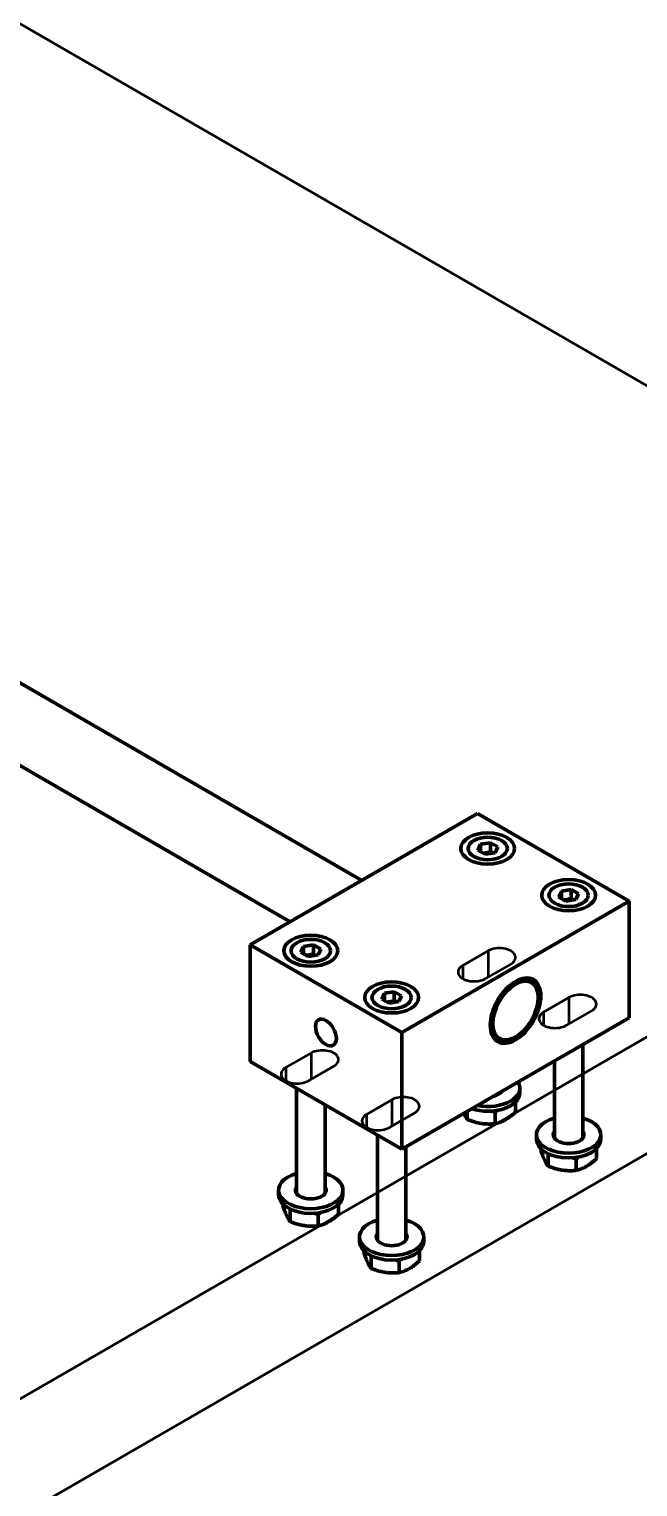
# Model space of a CAD drawing. Header units: millimetres. Extents: x -1346 to 2520, y -2365 to 1874.
# Drawn here: x 1997 to 2082.2, y 1267.8 to 1471.6 of the extents above; entities that cross this region are included whole.
import ezdxf

# ---------------------------------------------------------------- set-up
doc = ezdxf.new("R2010")
doc.units = ezdxf.units.MM
doc.header["$LTSCALE"] = 6
for name, color, linetype, lineweight in [('Reference (ISO)', 7, 'Continuous', 35), ('Symbol (ISO)', 7, 'Continuous', 25), ('Visible (ISO)', 7, 'Continuous', 50)]:
    doc.layers.add(name, color=color, linetype=linetype, lineweight=lineweight)
doc.styles.add('Note Text (ISO)', font='tahoma.ttf')

# ---------------------------------------------------------------- blocks, each defined once
blk = doc.blocks.new('Balloon32')
at = {"layer": 'Symbol (ISO)'}
for p, q in [((326.916, 216.276), (325.337, 218.215)), ((327.304, 216.592), (325.337, 218.215)), ((325.337, 218.215), (326.528, 215.96)), ((326.528, 215.96), (327.304, 216.592)), ((326.916, 216.276), (339.125, 201.279)), ((342.435, 202.463), (352.223, 202.463)), ((342.435, 191.963), (352.223, 191.963))]:
    blk.add_line(p, q, dxfattribs=at)
at = {"layer": 'Symbol (ISO)', "flags": 128}
blk.add_lwpolyline([(327.304, 216.592), (325.337, 218.215), (326.528, 215.96), (327.304, 216.592)], dxfattribs=at)
at = {"layer": 'Symbol (ISO)'}
for centre, start, end in [((342.435, 197.213), 90, 270), ((352.223, 197.213), 270, 90)]:
    blk.add_arc(centre, 5.25, start, end, dxfattribs=at)
blk.add_solid([(327.304, 216.592), (325.337, 218.215), (326.528, 215.96), (327.304, 216.592)], dxfattribs=at)
at = {"layer": 'Symbol (ISO)', "insert": (347.329, 197.25), "char_height": 3.5, "attachment_point": 5, "style": 'Note Text (ISO)'}
blk.add_mtext('10-1035', dxfattribs=at)

msp = doc.modelspace()

# ---------------------------------------------------------------- linework, layer by layer
at = {"layer": 'Reference (ISO)'}
for p, q in [((2119.32, 1401.03), (1890.05, 1533.4)), ((1865.3, 1204.76), (2119.32, 1351.43)), ((2057.67, 1340.69), (2061.21, 1342.73)), ((2061.21, 1342.73), (2061.21, 1339.05)), ((2057.67, 1340.69), (2057.67, 1338.85)), ((2064.39, 1340.89), (2060.85, 1338.85)), ((1865.3, 1188.43), (2119.32, 1335.1)), ((2068.98, 1334.16), (2072.52, 1336.2)), ((2072.52, 1336.2), (2072.52, 1332.52)), ((2068.98, 1334.16), (2068.98, 1332.32)), ((2075.7, 1334.36), (2072.17, 1332.32)), ((2032.92, 1326.4), (2036.46, 1328.44)), ((2036.46, 1328.44), (2036.46, 1324.77)), ((2032.92, 1326.4), (2032.92, 1324.56)), ((2039.64, 1326.6), (2036.1, 1324.56)), ((2044.23, 1319.87), (2047.77, 1321.91)), ((2047.77, 1321.91), (2047.77, 1318.23)), ((2044.23, 1319.87), (2044.23, 1318.03)), ((2050.95, 1320.07), (2047.42, 1318.03))]:
    msp.add_line(p, q, dxfattribs=at)
for centre, major_axis in [((2062.8, 1341.81), (2.25, 0)), ((2059.26, 1339.77), (-2.25, 0)), ((2074.11, 1335.28), (2.25, 0)), ((2070.57, 1333.24), (-2.25, 0)), ((2038.05, 1327.52), (2.25, 0)), ((2034.51, 1325.48), (-2.25, 0)), ((2049.36, 1320.99), (2.25, 0)), ((2045.83, 1318.95), (-2.25, 0))]:
    msp.add_ellipse(centre, major_axis=major_axis, ratio=0.57735, start_param=5.497787, end_param=8.63938, dxfattribs=at)
at = {"layer": 'Visible (ISO)'}
for p, q in [((2043.54, 1352.58), (1971.96, 1393.91)), ((2033.54, 1346.81), (1961.96, 1388.13)), ((2059.75, 1361.94), (2027.93, 1343.57)), ((2059.75, 1361.94), (2080.96, 1349.69)), ((2059.77, 1356.83), (2060.14, 1357.63)), ((2060.14, 1357.63), (2061.54, 1357.85)), ((2060.14, 1356.61), (2060.14, 1357.63)), ((2061.54, 1356.62), (2061.54, 1357.85)), ((2061.54, 1357.85), (2062.56, 1357.26)), ((2060.79, 1356.24), (2059.77, 1356.83)), ((2062.19, 1356.45), (2060.79, 1356.24)), ((2062.56, 1357.26), (2062.19, 1356.45)), ((2071.46, 1351.1), (2072.85, 1351.31)), ((2072.85, 1350.09), (2072.85, 1351.31)), ((2072.85, 1351.31), (2073.87, 1350.72)), ((2080.96, 1349.69), (2049.14, 1331.32)), ((2071.08, 1350.29), (2071.46, 1351.1)), ((2072.11, 1349.7), (2071.08, 1350.29)), ((2071.46, 1350.08), (2071.46, 1351.1)), ((2073.5, 1349.92), (2072.11, 1349.7)), ((2073.87, 1350.72), (2073.5, 1349.92)), ((2080.96, 1333.36), (2080.96, 1349.69)), ((2027.93, 1343.57), (2027.93, 1327.24)), ((2027.93, 1343.57), (2049.14, 1331.32)), ((2035.02, 1342.54), (2035.4, 1343.34)), ((2035.4, 1343.34), (2036.79, 1343.56)), ((2035.4, 1342.32), (2035.4, 1343.34)), ((2036.79, 1342.33), (2036.79, 1343.56)), ((2036.79, 1343.56), (2037.81, 1342.97)), ((2036.04, 1341.95), (2035.02, 1342.54)), ((2037.44, 1342.16), (2036.04, 1341.95)), ((2037.81, 1342.97), (2037.44, 1342.16)), ((2046.71, 1336.81), (2048.1, 1337.02)), ((2048.1, 1335.8), (2048.1, 1337.02)), ((2048.1, 1337.02), (2049.12, 1336.44)), ((2046.34, 1336), (2046.71, 1336.81)), ((2047.36, 1335.42), (2046.34, 1336)), ((2046.71, 1335.79), (2046.71, 1336.81)), ((2048.75, 1335.63), (2047.36, 1335.42)), ((2049.12, 1336.44), (2048.75, 1335.63)), ((2068.24, 1336.22), (2068.24, 1336.63)), ((2049.14, 1314.99), (2080.96, 1333.36)), ((2049.14, 1331.32), (2049.14, 1314.99)), ((2065.05, 1330.71), (2064.7, 1330.5)), ((2074.48, 1329.62), (2074.48, 1316.58)), ((2027.93, 1327.24), (2049.14, 1314.99)), ((2070.48, 1327.31), (2070.48, 1316.58)), ((2034.42, 1323.49), (2034.42, 1308.82)), ((2065.66, 1322.91), (2065.66, 1323.56)), ((2038.42, 1321.18), (2038.42, 1308.82)), ((2065.07, 1321.62), (2065.07, 1320.21)), ((2058.31, 1320.28), (2058.31, 1319.16)), ((2062.21, 1320.14), (2062.21, 1318.56)), ((2045.73, 1316.96), (2045.73, 1302.29)), ((2067.98, 1316.38), (2067.98, 1317.03)), ((2076.98, 1316.38), (2076.98, 1317.03)), ((2049.73, 1315.33), (2049.73, 1302.29)), ((2068.57, 1315.09), (2068.57, 1314.88)), ((2076.38, 1315.09), (2076.38, 1313.68)), ((2069.62, 1314.21), (2069.62, 1312.63)), ((2073.52, 1313.61), (2073.52, 1312.03)), ((2031.92, 1308.62), (2031.92, 1309.28)), ((2040.92, 1308.62), (2040.92, 1309.28)), ((2032.51, 1307.33), (2032.51, 1307.13)), ((2033.56, 1306.46), (2033.56, 1304.87)), ((2040.32, 1307.33), (2040.32, 1305.92)), ((2037.46, 1305.85), (2037.46, 1304.27)), ((2043.23, 1302.09), (2043.23, 1302.74)), ((2052.23, 1302.09), (2052.23, 1302.74)), ((2043.83, 1300.8), (2043.83, 1300.6)), ((2051.63, 1300.8), (2051.63, 1299.39)), ((2044.87, 1299.93), (2044.87, 1298.34)), ((2048.78, 1299.32), (2048.78, 1297.74))]:
    msp.add_line(p, q, dxfattribs=at)
for centre, major_axis in [((2061.16, 1357.04), (3.77, 0)), ((2061.16, 1357.04), (2.75, 0)), ((2072.48, 1350.51), (3.77, 0)), ((2072.48, 1350.51), (2.75, 0)), ((2036.42, 1342.75), (3.77, 0)), ((2036.42, 1342.75), (2.75, 0)), ((2065.05, 1334.38), (-2.5, -4.33)), ((2047.73, 1336.22), (3.77, 0)), ((2047.73, 1336.22), (2.75, 0)), ((2065.05, 1334.38), (2.25, 3.9)), ((2038.54, 1331.32), (1.03, -1.79))]:
    msp.add_ellipse(centre, major_axis=major_axis, ratio=0.57735, dxfattribs=at)
for centre, major_axis, start_param, end_param in [((2064.7, 1334.59), (2.5, 4.33), 5.497787, 6.212416), ((2064.7, 1334.59), (-2.5, -4.33), 0.07077, 0.785398), ((2061.16, 1322.91), (4.5, 0), 4.196924, 6.283185), ((2061.16, 1323.56), (4.5, 0), 4.387545, 6.608029), ((2061.16, 1323.56), (-2.15, 0), 1.980444, 2.731945), ((2072.48, 1317.03), (4.5, 0), 2.03135, 7.393428), ((2072.48, 1317.03), (2.15, 0), 2.765842, 6.658936), ((2072.48, 1316.38), (-2.15, 0), 5.907435, 6.016941), ((2072.48, 1316.38), (2.15, 0), 0.266244, 0.37575), ((2072.48, 1316.38), (4.5, 0), 3.141593, 6.283185), ((2036.42, 1309.28), (4.5, 0), 2.03135, 7.393428), ((2036.42, 1308.62), (4.5, 0), 3.141593, 6.283185), ((2036.42, 1309.28), (2.15, 0), 2.765842, 6.658936), ((2036.42, 1308.62), (-2.15, 0), 5.907435, 6.016941), ((2036.42, 1308.62), (2.15, 0), 0.266244, 0.37575), ((2047.73, 1302.74), (4.5, 0), 2.03135, 7.393428), ((2047.73, 1302.74), (2.15, 0), 2.765842, 6.658936), ((2047.73, 1302.09), (-2.15, 0), 5.907435, 6.016941), ((2047.73, 1302.09), (2.15, 0), 0.266244, 0.37575), ((2047.73, 1302.09), (4.5, 0), 3.141593, 6.283185)]:
    msp.add_ellipse(centre, major_axis=major_axis, ratio=0.57735, start_param=start_param, end_param=end_param, dxfattribs=at)
for points, weights in [([(2061.54, 1356.62), (2061, 1356.41), (2060.52, 1356.39)], [1, 1.11516383842, 1.05886467072]), ([(2061.81, 1356.39), (2061.68, 1356.49), (2061.54, 1356.62)], [1.05850500864, 1.03917061523, 1]), ([(2072.85, 1350.09), (2072.31, 1349.87), (2071.83, 1349.86)], [1, 1.11516383842, 1.05886467072]), ([(2073.12, 1349.86), (2073, 1349.96), (2072.85, 1350.09)], [1.05850500864, 1.03917061523, 1]), ([(2036.79, 1342.33), (2036.25, 1342.12), (2035.77, 1342.1)], [1, 1.11516383842, 1.05886467072]), ([(2037.06, 1342.1), (2036.93, 1342.2), (2036.79, 1342.33)], [1.05850500864, 1.03917061523, 1]), ([(2048.1, 1335.8), (2047.57, 1335.59), (2047.08, 1335.57)], [1, 1.11516383842, 1.05886467072]), ([(2048.38, 1335.57), (2048.25, 1335.67), (2048.1, 1335.8)], [1.05850500864, 1.03917061523, 1]), ([(2057.8, 1319.99), (2058.04, 1319.5), (2058.31, 1319.16)], [1.07721454094, 1.0741101123, 1]), ([(2058.31, 1319.16), (2060.26, 1318.38), (2062.21, 1318.56)], [1, 1.15470053838, 1]), ([(2062.21, 1320.14), (2061.95, 1320.25), (2061.7, 1320.33)], [1, 1.01821801946, 1.03214521697]), ([(2062.55, 1320.44), (2062.38, 1320.3), (2062.21, 1320.14)], [1.02943687441, 1.01647240799, 1]), ([(2062.21, 1318.56), (2063.64, 1318.91), (2065.07, 1320.21)], [1, 1.15470053838, 1]), ([(2068.57, 1314.88), (2069.1, 1313.28), (2069.62, 1312.63)], [1, 1.15470053838, 1]), ([(2069.62, 1314.21), (2069.59, 1314.31), (2069.56, 1314.4)], [1, 1.00812044569, 1.01538838448]), ([(2069.93, 1314.24), (2069.78, 1314.23), (2069.62, 1314.21)], [1.02034654617, 1.01094806049, 1]), ([(2069.62, 1312.63), (2071.57, 1311.85), (2073.52, 1312.03)], [1, 1.15470053838, 1]), ([(2073.52, 1313.61), (2073.26, 1313.71), (2073.02, 1313.8)], [1, 1.01821801946, 1.03214521697]), ([(2073.86, 1313.91), (2073.7, 1313.77), (2073.52, 1313.61)], [1.02943687441, 1.01647240799, 1]), ([(2073.52, 1312.03), (2074.95, 1312.38), (2076.38, 1313.68)], [1, 1.15470053838, 1]), ([(2032.51, 1307.13), (2033.04, 1305.52), (2033.56, 1304.87)], [1, 1.15470053838, 1]), ([(2033.56, 1306.46), (2033.53, 1306.55), (2033.5, 1306.65)], [1, 1.00812044569, 1.01538838448]), ([(2033.87, 1306.48), (2033.72, 1306.47), (2033.56, 1306.46)], [1.02034654617, 1.01094806049, 1]), ([(2033.56, 1304.87), (2035.51, 1304.1), (2037.46, 1304.27)], [1, 1.15470053838, 1]), ([(2037.46, 1305.85), (2037.2, 1305.96), (2036.96, 1306.04)], [1, 1.01821801946, 1.03214521697]), ([(2037.8, 1306.15), (2037.64, 1306.01), (2037.46, 1305.85)], [1.02943687441, 1.01647240799, 1]), ([(2037.46, 1304.27), (2038.89, 1304.62), (2040.32, 1305.92)], [1, 1.15470053838, 1]), ([(2043.83, 1300.6), (2044.35, 1298.99), (2044.87, 1298.34)], [1, 1.15470053838, 1]), ([(2044.87, 1299.93), (2044.84, 1300.02), (2044.81, 1300.11)], [1, 1.00812044569, 1.01538838448]), ([(2045.18, 1299.95), (2045.03, 1299.94), (2044.87, 1299.93)], [1.02034654617, 1.01094806049, 1]), ([(2044.87, 1298.34), (2046.82, 1297.56), (2048.78, 1297.74)], [1, 1.15470053838, 1]), ([(2048.78, 1299.32), (2048.52, 1299.43), (2048.27, 1299.51)], [1, 1.01821801946, 1.03214521697]), ([(2049.11, 1299.62), (2048.95, 1299.48), (2048.78, 1299.32)], [1.02943687441, 1.01647240799, 1]), ([(2048.78, 1297.74), (2050.2, 1298.09), (2051.63, 1299.39)], [1, 1.15470053838, 1])]:
    msp.add_rational_spline(points, weights, degree=2, dxfattribs=at)

# ---------------------------------------------------------------- block references
at = {"layer": 'Symbol (ISO)', "xscale": 6, "yscale": 6, "zscale": 6}
msp.add_blockref('Balloon32', (0, 0), dxfattribs=at)

doc.saveas('drawing.dxf')
